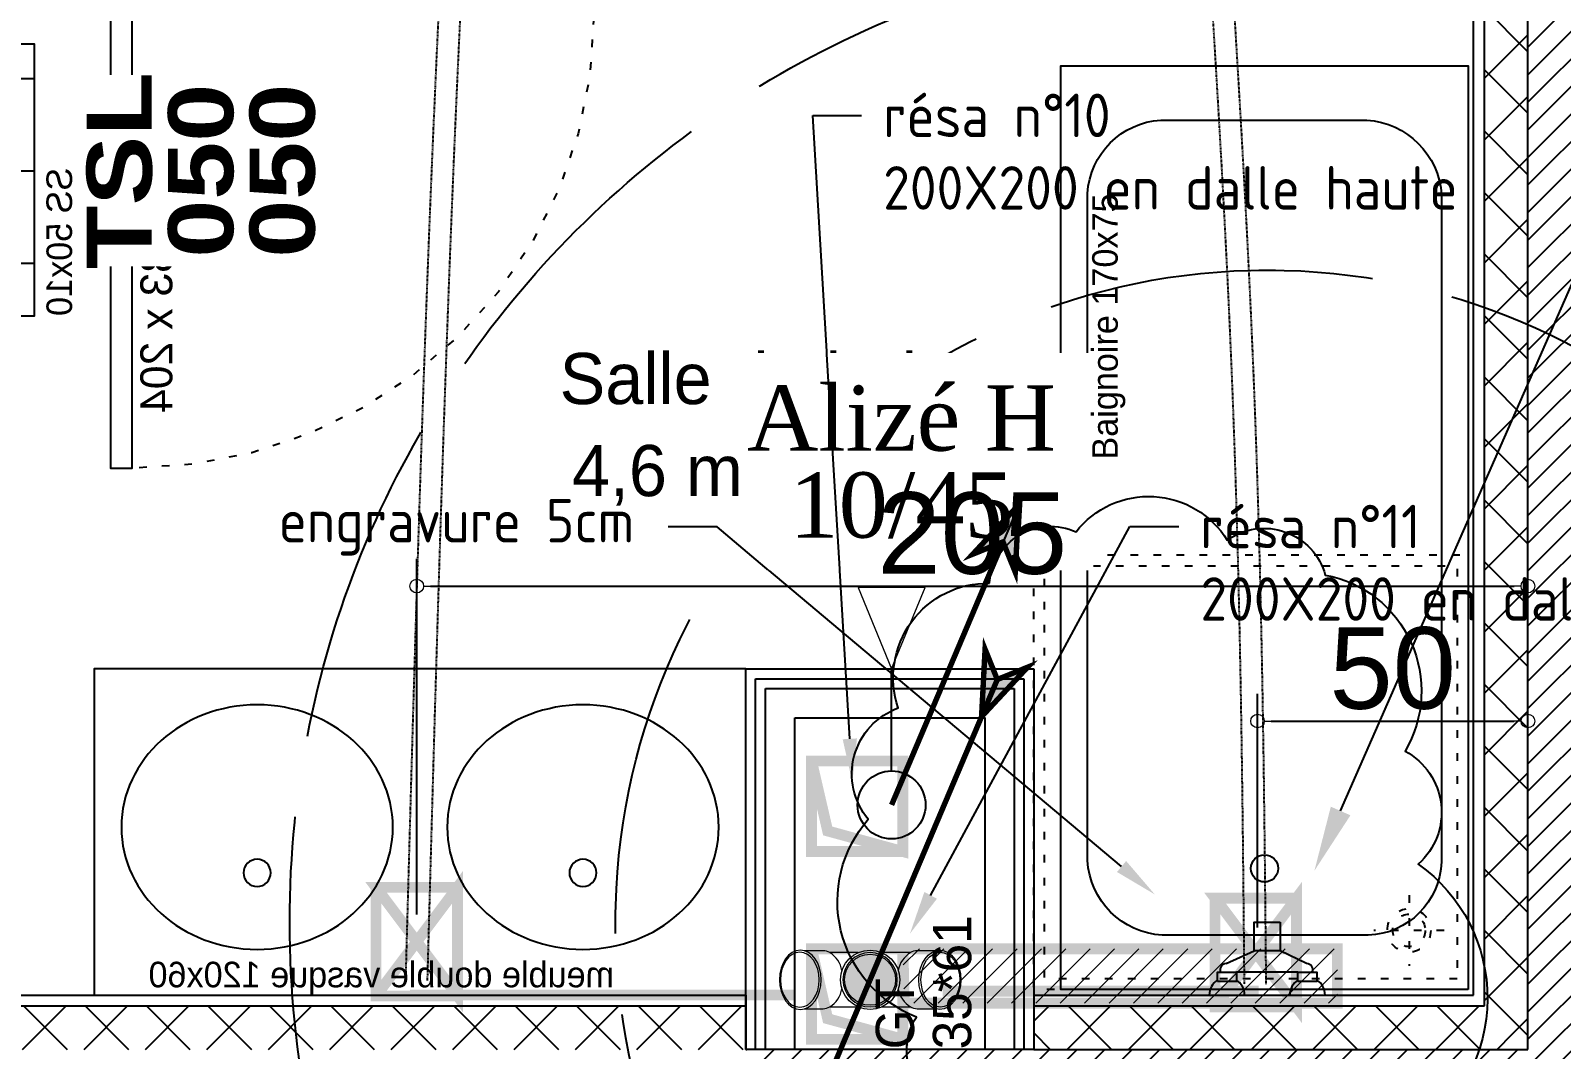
# Model space of a CAD drawing. Extents: x -2932 to 12371, y 2178 to 6224.
# Drawn here: x 3363.2 to 3645.1, y 2592.4 to 2779.9 of the extents above; entities that cross this region are included whole.
import ezdxf
from ezdxf import colors
from ezdxf.entities.mleader import LeaderData, LeaderLine
from ezdxf.math import Vec2, Vec3

# ---------------------------------------------------------------- set-up
doc = ezdxf.new("R2010")
doc.units = 0
doc.header["$PDMODE"] = 67
for name, pattern in [('ACAD_ISO02W100', [15, 12, -3]), ('ISO-03', [1.5, 0.6, -0.9]), ('prlm_ef', [0.165, 0.1, -0.065]), ('Style de ligne -11', [0.347222, 0.20828, -0.138942]), ('Style de ligne -18', [0.164042, 0.054681, -0.109361]), ('Style de ligne -19', [0.166667, 0.055556, -0.111111]), ('VW-01', [0.41656, 0.20828, -0.20828])]:
    doc.linetypes.add(name, pattern=pattern)
doc.layers.get('0').update_dxf_attribs({"color": 252})
for name, color, linetype, lineweight in [('_GAZELEC-BOITE INCORPO', 36, 'Continuous', 18), ('_GAZELEC-RESERVATION', 1, 'Continuous', 18), ('_GAZELEC-RESERVATION 2', 6, 'Continuous', 18)]:
    doc.layers.add(name, color=color, linetype=linetype, lineweight=lineweight)
for name, color, linetype in [('_GAZELEC-EAU CHAUDE', 1, 'Continuous'), ('B aménagement intérieur', 252, 'Continuous'), ('B BATI-équipement-sanitaires', 252, 'Continuous'), ('B faience', 252, 'Style de ligne -11'), ('B GÈnÈral_Hatch', 252, 'Continuous'), ('B Général', 252, 'Continuous'), ('C ANNOTATIONS-prestations', 252, 'Continuous'), ('C ANNOTATIONS-texte', 252, 'Continuous'), ('C ANNOTATIONS-texte surfaces', 252, 'Continuous'), ('C ANNOTATIONS-textes-numérotation gaine', 252, 'ISO-03'), ('D SURFACES-shab', 252, 'Continuous'), ('F REMPLISSAGE-vert clair', 252, 'Continuous'), ('F REMPLISSAGE-vert foncé', 252, 'Continuous'), ('GAZ-EU FLECHE', 42, 'Continuous'), ('GAZ-FLECHE VMC', 93, 'Continuous'), ('prlm-CHAUFF-CONV', 20, 'Continuous'), ('prlm-EAU-CHU', 42, 'Continuous'), ('prlm-EAU-EF', 161, 'Continuous'), ('prlm-EAU-EUEV', 25, 'Continuous'), ('prlm-GT', 242, 'Continuous'), ('prlm-MOD', 64, 'Continuous'), ('prlm-VMC', 93, 'Continuous')]:
    doc.layers.add(name, color=color, linetype=linetype)
doc.layers.add('prlm-ZEROPLOT', color=254, linetype='Continuous', plot=False)
doc.styles.add('Arial', font='arial.ttf')
doc.styles.add('Eurostile', font='')
doc.styles.add('prlm-chauff-rad', font='ariblk.ttf', dxfattribs={"height": 12})
doc.styles.add('prlm-vmc', font='pala.ttf', dxfattribs={"height": 14})
doc.styles.get("Standard").update_dxf_attribs({"font": 'isocp.shx', "height": 15})
doc.styles.add('Times New Roman (bold italic)', font='timesbi.ttf')
doc.styles.get('Eurostile').set_extended_font_data('Eurostile')
doc.dimstyles.new('200', dxfattribs={"dimscale": 0.1, "dimtxt": 150, "dimasz": 25, "dimexe": 50, "dimexo": 50, "dimgap": 20, "dimtad": 1, "dimdec": 0, "dimdsep": 46, "dimtxsty": 'Arial', "dimblk1": 'DOTBLANK', "dimblk2": 'DOTBLANK', "dimsah": 1, "dimcen": 25, "dimclrd": 5, "dimclre": 5, "dimadec": 0, "dimazin": 0, "dimtfac": 1, "dimtdec": 0, "dimtmove": 0, "dimatfit": 3, "dimldrblk": 'DOTBLANK', "dimfxl": 50, "dimtolj": 1, "dimtzin": 0, "dimarcsym": 0})
pattern_1 = [(45, (0, 0), (2.4253472, -2.6458333), [])]

# ---------------------------------------------------------------- blocks, each defined once
blk = doc.blocks.new('A n1.PP 80')
at = {"layer": 'B Général', "flags": 128}
blk.add_lwpolyline([(-43, 2.5), (-43, 85.5), (-39, 85.5), (-39, 2.5)], close=True, dxfattribs=at)
at = {"layer": 'B Général', "linetype": 'Style de ligne -18', "ltscale": 25.4, "flags": 128}
blk.add_lwpolyline([(46, 2.5), (45.27, 13.33), (43.1, 23.98), (39.53, 34.26), (34.61, 44), (28.44, 53.03), (21.1, 61.19), (12.74, 68.35), (3.5, 74.38), (-6.47, 79.18), (-17, 82.67), (-27.91, 84.79), (-39, 85.5)], dxfattribs=at)
at = {"layer": 'B Général', "linetype": 'Continuous', "flags": 128}
for points in [[(-45, 2.5), (-43, 2.5), (-43, 0), (-40, 0), (-40, -2.5), (-45, -2.5)], [(48, 2.5), (46, 2.5), (46, 0), (43, 0), (43, -2.5), (48, -2.5), (48, -2.5), (48, -2.5), (48, 1.79), (48, 1.79)]]:
    blk.add_lwpolyline(points, close=True, dxfattribs=at)
at = {"layer": 'C ANNOTATIONS-prestations', "insert": (-37.5, 32.5), "char_height": 5.8825, "attachment_point": 1, "rotation": 90, "line_spacing_factor": 0.894142, "style": 'Eurostile'}
blk.add_mtext('PP 83 x 204', dxfattribs=at)
blk = doc.blocks.new('A n1.double vasque')
at = {"layer": 'B Général', "flags": 128}
blk.add_lwpolyline([(-50, 30), (70, 30), (70, -30), (-50, -30)], close=True, dxfattribs=at)
at = {"layer": 'B Général'}
for centre, major_axis, ratio in [((-20, 0.9), (25, 0), 0.9), ((40, 0.9), (25, 0), 0.9), ((-20, -7.52), (2.5, 0), 1), ((40, -7.52), (2.5, 0), 1)]:
    blk.add_ellipse(centre, major_axis=major_axis, ratio=ratio, dxfattribs=at)
at = {"layer": 'C ANNOTATIONS-prestations', "insert": (60, -30), "char_height": 4.706, "width": 104, "attachment_point": 9, "line_spacing_factor": 0.894142, "style": 'Eurostile'}
blk.add_mtext('meuble double vasque 120x60', dxfattribs=at)
blk = doc.blocks.new('A n1.Groupe-3-1')
at = {"layer": 'B Général', "linetype": 'Style de ligne -19', "ltscale": 25.4}
for p, q in [((-29.11, -35.61), (-29.11, -22.61)), ((-22.61, -29.11), (-35.61, -29.11))]:
    blk.add_line(p, q, dxfattribs=at)
at = {"layer": 'B Général', "linetype": 'Style de ligne -19', "ltscale": 25.4, "flags": 128}
for points in [[(-40, -40), (-40, 40), (40, 40), (40, -40)], [(-38, -38), (-38, 38), (38, 38), (38, -38)]]:
    blk.add_lwpolyline(points, close=True, dxfattribs=at)
at = {"layer": 'B Général', "linetype": 'Style de ligne -19', "ltscale": 25.4}
for radius in [4, 3]:
    blk.add_circle((-29.11, -29.11), radius, dxfattribs=at)
blk = doc.blocks.new('A n1.Douche pointillée')
at = {"layer": 'B Général'}
blk.add_blockref('A n1.Groupe-3-1', (0, 0), dxfattribs=at)
blk = doc.blocks.new('A n1.Baignoire 75_170')
at = {"layer": 'B faience', "lineweight": 18, "flags": 128}
blk.add_lwpolyline([(-85, 38.5), (-85, -37.5), (86, -37.5)], dxfattribs=at)
at = {"layer": 'B Général', "linetype": 'Continuous', "flags": 128}
blk.add_lwpolyline([(-84, -36.5), (-84, 38.5), (86, 38.5), (86, -36.5)], close=True, dxfattribs=at)
blk.add_lwpolyline([(-74, -17.85), (-74, 19.85, -0.379059), (-60.25, 33.6), (62.5, 33.6, -0.377778), (76, 20.1), (76, -17.85, -0.374545), (62.25, -31.6), (-60.5, -31.6, -0.392593), (-74, -18.1)], format="xyb", close=True, dxfattribs=at)
at = {"layer": 'B Général', "linetype": 'Continuous'}
blk.add_circle((-61.7, 1), 2.5, dxfattribs=at)
at = {"layer": 'B Général'}
blk.add_blockref('A n1.Douche pointillée', (-44, 3.5), dxfattribs=at)
at = {"layer": 'C ANNOTATIONS-prestations', "insert": (62.5, 26.61), "char_height": 4.706, "width": 80, "attachment_point": 9, "line_spacing_factor": 0.894142, "style": 'Eurostile'}
blk.add_mtext('Baignoire 170x75', dxfattribs=at)
blk = doc.blocks.new('A n1.Sèche-serviette')
at = {"layer": 'B GÈnÈral_Hatch', "linetype": 'Continuous'}
h = blk.add_hatch(dxfattribs=at)
h.set_pattern_fill('H_BARDAGE V 150', color=256, style=0, pattern_type=2)
h.set_pattern_definition([(90, (0, 3.493), (17, 0), [])])
h.paths.add_polyline_path([(-25, 8.4925), (25, 8.4925), (25, -1.5075), (-25, -1.5075)])
at = {"layer": 'B Général', "linetype": 'Continuous', "flags": 128}
blk.add_lwpolyline([(-25, 8.4925), (25, 8.4925), (25, -1.5075), (-25, -1.5075)], close=True, dxfattribs=at)
at = {"layer": 'C ANNOTATIONS-prestations', "insert": (25, -8.4925), "char_height": 4.706, "width": 50, "attachment_point": 9, "line_spacing_factor": 0.894142, "style": 'Eurostile'}
blk.add_mtext('SS 50x10', dxfattribs=at)
blk = doc.blocks.new('A n1.T4 A 107 (2D)')
at = {"layer": 'D SURFACES-shab', "lineweight": 18, "flags": 128}
blk.add_lwpolyline([(-263.5, -283.52), (-263.5, -463.47), (-122.5, -463.47), (-122.5, -403.47), (-69.5, -403.47), (-69.5, -463.47), (11.5, -463.47), (11.5, -283.52)], close=True, dxfattribs=at)
at = {"layer": 'B BATI-équipement-sanitaires', "xscale": -1, "rotation": 90}
blk.add_blockref('A n1.Sèche-serviette', (-255.01, -313.52), dxfattribs=at)
at = {"layer": 'B Général', "xscale": -1, "rotation": 180}
blk.add_blockref('A n1.PP 80', (-196.5, -281.02), dxfattribs=at)
at = {"layer": 'B Général', "rotation": 90}
blk.add_blockref('A n1.Baignoire 75_170', (-26, -378.47), dxfattribs=at)
at = {"layer": 'B Général', "xscale": -1}
blk.add_blockref('A n1.double vasque', (-172.5, -433.47), dxfattribs=at)
at = {"layer": 'C ANNOTATIONS-texte', "insert": (-120.41, -354.87), "char_height": 9.412, "attachment_point": 8, "line_spacing_factor": 0.894142, "style": 'Eurostile'}
blk.add_mtext('Salle de bain', dxfattribs=at)
at = {"layer": 'C ANNOTATIONS-texte surfaces', "insert": (-136.46, -356.61), "char_height": 9.412, "attachment_point": 2, "line_spacing_factor": 0.894142, "style": 'Eurostile'}
blk.add_mtext('4,6 m{\\H0.6667x;\\S2^ ;}', dxfattribs=at)
blk = doc.blocks.new('A n1.Groupe-56-1')
at = {"layer": 'B Général', "linetype": 'VW-01', "ltscale": 25.4, "flags": 128}
blk.add_lwpolyline([(3503.92, 2653.4), (3538.92, 2653.4), (3538.92, 2592.4), (3503.92, 2592.4)], close=True, dxfattribs=at)
at = {"layer": 'C ANNOTATIONS-textes-numérotation gaine', "insert": (3518.84, 2592.4), "char_height": 7.059, "width": 55, "attachment_point": 1, "rotation": 90, "line_spacing_factor": 0.894142, "style": 'Eurostile'}
blk.add_mtext('GT \\P35*61', dxfattribs=at)
blk = doc.blocks.new('xi.be')
at = {"layer": 'prlm-VMC', "color": 0, "linetype": 'ByBlock', "lineweight": 5, "flags": 128}
blk.add_lwpolyline([(-6.17, -15), (6.17, -15), (0, 0)], close=True, dxfattribs=at)
at = {"layer": 'prlm-VMC', "color": 0, "linetype": 'ByBlock', "lineweight": 5}
blk.add_solid([(0, -1), (5.17, -14), (-5.17, -14), (0, -1)], dxfattribs=at)
blk = doc.blocks.new('xi.cee2')
at = {"layer": 'prlm-EAU-CHU', "color": 0, "lineweight": 13}
for p, q in [((-8.66, 5.34), (-12.09, 5.34)), ((-2.17, 5), (-7.43, 5)), ((7.43, 5), (2.17, 5)), ((12.09, 5.34), (8.66, 5.34)), ((-12.09, -5.34), (-8.66, -5.34)), ((-7.43, -5), (-2.17, -5)), ((2.17, -5), (7.43, -5)), ((8.66, -5.34), (12.09, -5.34))]:
    blk.add_line(p, q, dxfattribs=at)
for radius in [5.45, 4.69]:
    blk.add_circle((0, 0), radius, dxfattribs=at)
for centre, radius, start, end in [((-8.8, 2.45), 2.89, 61.5716, 87.1026), ((-9.99, 0.84), 4.88, 9.9757, 58.4084), ((9.99, 0.84), 4.88, 121.5916, 170.0243), ((8.8, 2.45), 2.89, 92.8974, 118.4284), ((-9.99, -0.84), 4.88, 301.5916, 350.0243), ((9.99, -0.84), 4.88, 189.9757, 238.4084), ((-8.8, -2.45), 2.89, 272.8974, 298.4284), ((8.8, -2.45), 2.89, 241.5716, 267.1026)]:
    blk.add_arc(centre, radius, start, end, dxfattribs=at)
at = {"layer": 'prlm-EAU-CHU', "color": 0, "lineweight": 13, "extrusion": (0, 0, -1)}
for centre, major_axis, ratio in [((-12.84, 0), (0, -5.45), 0.707316), ((-12.94, 0), (0, -5.05), 0.706972)]:
    blk.add_ellipse(centre, major_axis=major_axis, ratio=ratio, dxfattribs=at)
at = {"layer": 'prlm-EAU-CHU', "color": 0, "lineweight": 13}
for centre, major_axis, ratio in [((12.84, 0), (0, -5.45), 0.707316), ((12.94, 0), (0, -5.05), 0.706972)]:
    blk.add_ellipse(centre, major_axis=major_axis, ratio=ratio, dxfattribs=at)
blk = doc.blocks.new('xi.eu')
at = {"layer": 'prlm-EAU-EUEV', "linetype": 'ByBlock', "lineweight": -2}
h = blk.add_hatch(color=0, dxfattribs=at)
edge = h.paths.add_edge_path()
edge.add_arc((0, 0), 5, 0, 360)
at = {"layer": 'prlm-EAU-EUEV', "color": 0, "linetype": 'ByBlock', "lineweight": 5}
blk.add_circle((0, 0), 5, dxfattribs=at)
blk = doc.blocks.new('xi.dchrob')
at = {"layer": 'prlm-MOD', "color": 161}
for p, q in [((8.16, -2.3), (8.16, 2.3)), ((13.38, 1.16), (13.38, -1.16))]:
    blk.add_line(p, q, dxfattribs=at)
for points in [[(0, 10.66), (0, 4.16)], [(4.19, -5.66), (4.19, 5.66)], [(5.77, 7.56), (8.16, 2.38)], [(5.77, -7.26), (8.16, -2.37)], [(0, -4.16), (0, -10.66)]]:
    blk.add_lwpolyline(points, dxfattribs=at)
for points in [[(2.5, 9.16), (4.19, 9.16), (4.19, 5.66), (2.5, 5.66)], [(13.38, -2.37), (8.16, -2.37), (8.16, 2.38), (13.38, 2.38)], [(2.5, -5.66), (4.19, -5.66), (4.19, -9.16), (2.5, -9.16)]]:
    blk.add_lwpolyline(points, close=True, dxfattribs=at)
for centre, radius, start, end in [((0, 7.41), 3.25, 32.579, 90), ((4.65, 7.56), 1.13, 0, 114.0743), ((0, 7.41), 3.25, 270, 327.421), ((0, -7.41), 3.25, 32.579, 90), ((4.65, -7.26), 1.13, 245.9257, 360), ((0, -7.41), 3.25, 270, 327.421)]:
    blk.add_arc(centre, radius, start, end, dxfattribs=at)
at = {"layer": 'prlm-ZEROPLOT', "color": 253, "linetype": 'ACAD_ISO02W100', "ltscale": 5}
for radius in [180, 120]:
    blk.add_circle((13.38, 0), radius, dxfattribs=at)
blk = doc.blocks.new('FLECHE1')
h = blk.add_hatch(color=256)
h.dxf.hatch_style = 1
h.paths.add_polyline_path([(495907.1, -370439.6), (495913.6, -370315.5), (495936.1, -370371.1), (495991.7, -370348.6)])
for p, q in [((495907.1, -370439.6), (496141.3, -369887.2)), ((495913.6, -370315.5), (495907.1, -370439.6)), ((495913.6, -370315.5), (495907.1, -370439.6)), ((495936.1, -370371.1), (495913.6, -370315.5)), ((495936.1, -370371.1), (495913.6, -370315.5)), ((495991.7, -370348.6), (495907.1, -370439.6)), ((495907.1, -370439.6), (495991.7, -370348.6)), ((495936.1, -370371.1), (495991.7, -370348.6)), ((495991.7, -370348.6), (495936.1, -370371.1)), ((495907.1, -370439.6), (495936.1, -370371.1))]:
    blk.add_line(p, q)
at = {"const_width": 10}
for points in [[(495936.1, -370371.1), (496141.3, -369887.2)], [(495907.1, -370439.6), (495913.6, -370315.5), (495936.1, -370371.1), (495991.7, -370348.6), (495907.1, -370439.6)]]:
    blk.add_lwpolyline(points, dxfattribs=at)
blk = doc.blocks.new('FLECHE2')
h = blk.add_hatch(color=256)
h.dxf.hatch_style = 1
h.paths.add_polyline_path([(496271.9, -370023.3), (496278.4, -369899.2), (496300.9, -369954.8), (496356.5, -369932.3)])
at = {"const_width": 10}
for points in [[(496066.7, -370507.2), (496300.9, -369954.8), (496356.5, -369932.3), (496271.9, -370023.3), (496300.9, -369954.8), (496278.4, -369899.2), (496271.9, -370023.3), (496356.5, -369932.3), (496300.9, -369954.8), (496278.4, -369899.2), (496271.9, -370023.3)], [(496271.9, -370023.3), (496278.4, -369899.2), (496300.9, -369954.8), (496356.5, -369932.3), (496271.9, -370023.3)]]:
    blk.add_lwpolyline(points, dxfattribs=at)
blk = doc.blocks.new('_DOTBLANK')
at = {"color": 0, "linetype": 'ByBlock'}
blk.add_line((-0.5, 0), (-1, 0), dxfattribs=at)
blk.add_circle((0, 0), 0.5, dxfattribs=at)
blk = doc.blocks.new('*D326')
at = {"layer": '_GAZELEC-BOITE INCORPO', "color": 5, "lineweight": -2, "transparency": 16777216}
for p, q in [((3589.14, 2614.8), (3589.14, 2657.81)), ((3638.92, 2614.8), (3638.92, 2657.81)), ((3591.64, 2652.81), (3636.42, 2652.81))]:
    blk.add_line(p, q, dxfattribs=at)
at = {"layer": 'Defpoints', "color": 0, "transparency": 16777216}
for p in [(3638.92, 2652.81), (3589.14, 2609.8), (3638.92, 2609.8)]:
    blk.add_point(p, dxfattribs=at)
at = {"layer": '_GAZELEC-BOITE INCORPO', "color": 5, "lineweight": -2, "transparency": 16777216, "xscale": 2.5, "yscale": 2.5, "zscale": 2.5, "rotation": 180}
blk.add_blockref('_DOTBLANK', (3589.14, 2652.81), dxfattribs=at)
at = {"layer": '_GAZELEC-BOITE INCORPO', "color": 5, "lineweight": -2, "transparency": 16777216, "xscale": 2.5, "yscale": 2.5, "zscale": 2.5}
blk.add_blockref('_DOTBLANK', (3638.92, 2652.81), dxfattribs=at)
at = {"layer": '_GAZELEC-BOITE INCORPO', "color": 0, "transparency": 16777216, "insert": (3614.03, 2662.47), "char_height": 15, "attachment_point": 5, "style": 'Arial'}
blk.add_mtext('\\A1;50', dxfattribs=at)
blk = doc.blocks.new('*D327')
at = {"layer": '_GAZELEC-BOITE INCORPO', "color": 5, "lineweight": -2, "transparency": 16777216}
for p, q in [((3434.32, 2617.23), (3434.32, 2682.65)), ((3638.92, 2617.23), (3638.92, 2682.65)), ((3436.82, 2677.65), (3636.42, 2677.65))]:
    blk.add_line(p, q, dxfattribs=at)
at = {"layer": 'Defpoints', "color": 0, "transparency": 16777216}
for p in [(3638.92, 2677.65), (3434.32, 2612.23), (3638.92, 2612.23)]:
    blk.add_point(p, dxfattribs=at)
at = {"layer": '_GAZELEC-BOITE INCORPO', "color": 5, "lineweight": -2, "transparency": 16777216, "xscale": 2.5, "yscale": 2.5, "zscale": 2.5, "rotation": 180}
blk.add_blockref('_DOTBLANK', (3434.32, 2677.65), dxfattribs=at)
at = {"layer": '_GAZELEC-BOITE INCORPO', "color": 5, "lineweight": -2, "transparency": 16777216, "xscale": 2.5, "yscale": 2.5, "zscale": 2.5}
blk.add_blockref('_DOTBLANK', (3638.92, 2677.65), dxfattribs=at)
at = {"layer": '_GAZELEC-BOITE INCORPO', "color": 0, "transparency": 16777216, "insert": (3536.62, 2687.3), "char_height": 15, "attachment_point": 5, "style": 'Arial'}
blk.add_mtext('\\A1;205', dxfattribs=at)

msp = doc.modelspace()

# ---------------------------------------------------------------- hatches: boundary and pattern name
at = {"layer": 'B GÈnÈral_Hatch', "linetype": 'Continuous'}
h = msp.add_hatch(dxfattribs=at)
h.set_pattern_fill('02_ISOLANT', color=256, angle=90, style=0, pattern_type=2)
h.set_pattern_definition([(135, (0, 0), (-5.656854, -5.656854), []), (225, (0, 0), (-5.656854, 5.656854), [])])
h.paths.add_polyline_path([(3630.92, 2600.403), (3638.92, 2592.403), (3638.92, 2852.226), (3630.92, 2860.226)])
h = msp.add_hatch(dxfattribs=at)
h.set_pattern_fill('50_BETON', color=256, style=0, pattern_type=2)
h.set_pattern_definition(pattern_1)
h.paths.add_polyline_path([(3638.92, 2592.403), (3654.92, 2576.403), (3654.92, 2836.226), (3638.92, 2852.226)])
h = msp.add_hatch(dxfattribs=at)
h.set_pattern_fill('02_ISOLANT', color=256, style=0, pattern_type=2)
h.set_pattern_definition([(45, (0, 0), (-5.656854, 5.656854), []), (135, (0, 0), (5.656854, 5.656854), [])])
h.paths.add_polyline_path([(3131.965, 2600.403), (3131.965, 2592.403), (3494.92, 2592.403), (3494.92, 2600.403)])
h = msp.add_hatch(dxfattribs=at)
h.set_pattern_fill('02_ISOLANT', color=256, style=0, pattern_type=2)
h.set_pattern_definition([(45, (0, 0), (-5.656854, 5.656854), []), (135, (0, 0), (5.656854, 5.656854), [])])
h.paths.add_polyline_path([(3547.92, 2600.403), (3547.92, 2592.403), (3638.92, 2592.403), (3630.92, 2600.403)])
h = msp.add_hatch(dxfattribs=at)
h.set_pattern_fill('50_BETON', color=256, style=0, pattern_type=2)
h.set_pattern_definition(pattern_1)
h.paths.add_polyline_path([(3547.92, 2576.403), (3547.92, 2592.403), (3494.92, 2592.403), (3494.92, 2576.403)])
h = msp.add_hatch(dxfattribs=at)
h.set_pattern_fill('50_BETON', color=256, style=0, pattern_type=2)
h.set_pattern_definition(pattern_1)
h.paths.add_polyline_path([(3547.92, 2592.403), (3547.92, 2576.403), (3654.92, 2576.403), (3638.92, 2592.403)])

# ---------------------------------------------------------------- linework, layer by layer
at = {"layer": '_GAZELEC-BOITE INCORPO', "const_width": 2}
for points in [[(3431.817, 2622.228), (3426.817, 2622.228), (3426.817, 2602.229), (3441.817, 2602.228), (3441.817, 2622.228), (3426.817, 2622.228), (3441.817, 2602.228), (3441.816, 2622.228), (3426.817, 2602.229)], [(3586.317, 2620.228), (3581.317, 2620.228), (3581.317, 2600.229), (3596.317, 2600.228), (3596.317, 2620.228), (3581.317, 2620.228), (3596.317, 2600.228), (3596.316, 2620.228), (3581.317, 2600.229)]]:
    msp.add_lwpolyline(points, dxfattribs=at)
at = {"layer": '_GAZELEC-RESERVATION 2', "const_width": 2}
for points in [[(3523.817, 2628.803), (3506.996, 2628.803), (3506.996, 2645.452), (3523.835, 2645.452), (3523.835, 2628.803), (3509.984, 2632.592), (3507.013, 2645.452)], [(3523.817, 2594.254), (3506.996, 2594.254), (3506.996, 2610.903), (3523.835, 2610.903), (3523.835, 2594.254), (3509.984, 2598.043), (3507.013, 2610.903)], [(3523.835, 2610.903), (3603.835, 2610.903), (3603.835, 2600.903), (3524.1, 2600.903), (3523.835, 2610.903)]]:
    msp.add_lwpolyline(points, dxfattribs=at)
at = {"layer": 'B aménagement intérieur', "linetype": 'Continuous'}
for p, q in [((3494.92, 2662.403), (3547.92, 2662.403)), ((3494.92, 2592.403), (3494.92, 2662.403)), ((3547.92, 2662.403), (3547.92, 2592.403)), ((3503.92, 2653.403), (3538.92, 2653.403)), ((3503.92, 2592.403), (3503.92, 2653.403)), ((3538.92, 2653.403), (3538.92, 2592.403))]:
    msp.add_line(p, q, dxfattribs=at)
at = {"layer": 'B Général', "linetype": 'Continuous'}
for p, q in [((3628.92, 2602.403), (3628.92, 2862.226)), ((3628.92, 2602.403), (3628.92, 2862.226)), ((3630.92, 2600.403), (3630.92, 2860.226)), ((3630.92, 2600.403), (3630.92, 2860.226)), ((3638.92, 2592.403), (3638.92, 2852.226)), ((3131.965, 2602.403), (3494.92, 2602.403)), ((3131.965, 2602.403), (3494.92, 2602.403)), ((3494.92, 2602.403), (3494.92, 2592.403)), ((3547.92, 2602.403), (3628.92, 2602.403)), ((3547.92, 2602.403), (3628.92, 2602.403)), ((3547.92, 2602.403), (3547.92, 2592.403)), ((3131.965, 2600.403), (3494.92, 2600.403)), ((3131.965, 2600.403), (3494.92, 2600.403)), ((3547.92, 2600.403), (3630.92, 2600.403)), ((3547.92, 2600.403), (3630.92, 2600.403)), ((3547.92, 2592.403), (3494.92, 2592.403)), ((3547.92, 2592.403), (3638.92, 2592.403))]:
    msp.add_line(p, q, dxfattribs=at)
at = {"layer": 'B Général', "linetype": 'Continuous', "lineweight": 18}
for p, q in [((3638.92, 2592.403), (3638.92, 2852.226)), ((3547.92, 2592.403), (3494.92, 2592.403)), ((3547.92, 2592.403), (3638.92, 2592.403))]:
    msp.add_line(p, q, dxfattribs=at)
at = {"layer": 'F REMPLISSAGE-vert clair'}
for p, q in [((3496.72, 2660.603), (3546.12, 2660.603)), ((3496.72, 2592.403), (3496.72, 2660.603)), ((3498.52, 2658.803), (3544.32, 2658.803)), ((3498.52, 2658.803), (3544.32, 2658.803)), ((3498.52, 2592.403), (3498.52, 2658.803)), ((3498.52, 2592.403), (3498.52, 2658.803)), ((3544.32, 2658.803), (3544.32, 2592.403)), ((3544.32, 2658.803), (3544.32, 2592.403)), ((3546.12, 2660.603), (3546.12, 2592.403))]:
    msp.add_line(p, q, dxfattribs=at)
at = {"layer": 'F REMPLISSAGE-vert clair', "linetype": 'Continuous'}
for p, q in [((3503.92, 2653.403), (3538.92, 2653.403)), ((3503.92, 2592.403), (3503.92, 2653.403)), ((3538.92, 2653.403), (3538.92, 2592.403))]:
    msp.add_line(p, q, dxfattribs=at)
at = {"layer": 'F REMPLISSAGE-vert foncé', "linetype": 'Continuous'}
for p, q in [((3494.92, 2662.403), (3547.92, 2662.403)), ((3494.92, 2592.403), (3494.92, 2662.403)), ((3547.92, 2662.403), (3547.92, 2592.403))]:
    msp.add_line(p, q, dxfattribs=at)
at = {"layer": 'F REMPLISSAGE-vert foncé'}
for p, q in [((3496.72, 2660.603), (3546.12, 2660.603)), ((3496.72, 2592.403), (3496.72, 2660.603)), ((3546.12, 2660.603), (3546.12, 2592.403))]:
    msp.add_line(p, q, dxfattribs=at)
at = {"layer": 'prlm-EAU-EF', "linetype": 'prlm_ef'}
msp.add_open_spline([(3789.596, 3324.762), (3783.085, 3324.762), (3776.577, 3324.762), (3765.529, 3324.764), (3760.991, 3324.764), (3751.928, 3324.752), (3747.402, 3324.744), (3740.129, 3324.744), (3737.383, 3324.748), (3733.416, 3324.76), (3732.198, 3324.766), (3729.736, 3324.773), (3728.494, 3324.771), (3726.02, 3324.738), (3724.791, 3324.708), (3721.133, 3324.577), (3718.728, 3324.437), (3711.62, 3323.856), (3707.02, 3323.257), (3693.627, 3320.843), (3685.242, 3318.41), (3669.532, 3312.007), (3662.208, 3308.038), (3648.59, 3298.698), (3642.296, 3293.329), (3630.683, 3281.337), (3625.364, 3274.715), (3611.141, 3253.738), (3603.446, 3237.884), (3590.813, 3202.894), (3585.874, 3183.754), (3578.233, 3142.967), (3575.532, 3121.317), (3571.887, 3076.29), (3570.942, 3052.911), (3569.977, 2976.769), (3572.403, 2922.212), (3576.96, 2844.004), (3578.603, 2818.865), (3580.77, 2784.23), (3581.399, 2773.959), (3582.428, 2756.211), (3582.846, 2748.643), (3583.522, 2735.486), (3583.794, 2729.839), (3584.284, 2718.731), (3584.504, 2713.267), (3585.096, 2697.107), (3585.403, 2686.645), (3586.133, 2655.92), (3586.368, 2636.315), (3586.599, 2612.671), (3586.638, 2608.496), (3586.677, 2604.32)], degree=3, knots=[0, 0, 0, 0, 19.5323354, 19.5323354, 33.1341023, 33.1341023, 46.7358692, 46.7358692, 54.9771553, 54.9771553, 58.6340023, 58.6340023, 62.2908493, 62.2908493, 65.9476963, 65.9476963, 73.2613903, 73.2613903, 87.8887782, 87.8887782, 117.1435541, 117.1435541, 146.39833, 146.39833, 175.6531058, 175.6531058, 204.9078817, 204.9078817, 261.1072197, 261.1072197, 317.3065577, 317.3065577, 373.5058957, 373.5058957, 429.7052337, 429.7052337, 552.9363727, 552.9363727, 612.9078632, 612.9078632, 638.8155305, 638.8155305, 658.6468373, 658.6468373, 673.9686279, 673.9686279, 689.2904184, 689.2904184, 719.9339994, 719.9339994, 781.2211615, 781.2211615, 794.3898635, 794.3898635, 794.3898635, 794.3898635], dxfattribs=at)
at = {"layer": 'prlm-EAU-EUEV', "const_width": 2}
for points in [[(3503.723, 2602.4), (3433.093, 2602.4)], [(3531.181, 2603.122), (3589.347, 2603.122)]]:
    msp.add_lwpolyline(points, dxfattribs=at)
at = {"layer": 'prlm-GT'}
msp.add_lwpolyline([(3503.92, 2653.403), (3538.92, 2653.403), (3538.92, 2592.403), (3503.92, 2592.403)], close=True, dxfattribs=at)
at = {"layer": 'prlm-VMC'}
msp.add_lwpolyline([(3521.752, 2643.634), (3521.752, 2662.403)], dxfattribs=at)
msp.add_circle((3521.752, 2637.384), 6.25, dxfattribs=at)

# ---------------------------------------------------------------- block references
at = {"layer": 'B aménagement intérieur'}
msp.add_blockref('A n1.T4 A 107 (2D)', (3617.424, 3065.871), dxfattribs=at)
at = {"layer": 'C ANNOTATIONS-textes-numérotation gaine'}
msp.add_blockref('A n1.Groupe-56-1', (0, 0), dxfattribs=at)
at = {"layer": 'GAZ-EU FLECHE', "xscale": 0.1, "yscale": 0.1, "zscale": 0.1}
for name, p in [('FLECHE2', (-46088.871, 39655.94)), ('FLECHE1', (-46096.335, 39593.934))]:
    msp.add_blockref(name, p, dxfattribs=at)
at = {"layer": 'prlm-EAU-CHU'}
msp.add_blockref('xi.cee2', (3517.796, 2605.217), dxfattribs=at)
at = {"layer": 'prlm-EAU-EUEV', "xscale": -1, "rotation": 270}
msp.add_blockref('xi.eu', (3517.796, 2605.217), dxfattribs=at)
at = {"layer": 'prlm-MOD', "rotation": 90}
msp.add_blockref('xi.dchrob', (3590.92, 2602.403), dxfattribs=at)
at = {"layer": 'prlm-VMC', "rotation": 180}
msp.add_blockref('xi.be', (3521.752, 2662.403), dxfattribs=at)

# ---------------------------------------------------------------- dimensions: what is measured, and where the dimension line sits
at = {"layer": '_GAZELEC-BOITE INCORPO'}
dim = msp.add_linear_dim(base=(3638.92, 2652.811), p1=(3589.14, 2609.797), p2=(3638.92, 2609.797), dimstyle='200', dxfattribs=at)
dim.commit()
dim.dimension.update_dxf_attribs({"geometry": '*D326', "text_midpoint": (3614.03, 2662.469)})

# ---------------------------------------------------------------- leaders
at = {"layer": 'prlm-EAU-EUEV'}
ml = msp.add_multileader_mtext('Standard', dxfattribs=at)
ml.set_content('tourner baignoire', color=256, style='Times New Roman (bold italic)')
ml.set_leader_properties()
ml.build(insert=Vec2(0, 0))
ml.multileader.update_dxf_attribs({"text_right_attachment_type": 6, "dogleg_length": 0.36, "arrow_head_size": 12})
ctx = ml.context
ctx.base_point, ctx.char_height, ctx.arrow_head_size, ctx.landing_gap_size, ctx.plane_origin = Vec3(3668.93, 2782.347), 12, 12, 6, Vec3(3681.633, 3148.713)
ctx.right_attachment = 6
notes = []
notes.append((ctx, [(1, (1, 1, 0), (3668.57, 2782.347), (1, 0), 0.36, [(0, [(3599.614, 2625.276)], 0, [])])]))
ctx.mtext.insert, ctx.mtext.flow_direction = Vec3(3674.93, 2790.259), 5
for ctx, leaders in notes:
    for number, flags, end, landing, length, lines in leaders:
        leader = LeaderData()
        leader.index, (leader.has_last_leader_line, leader.has_dogleg_vector, leader.attachment_direction) = number, flags
        leader.last_leader_point, leader.dogleg_vector, leader.dogleg_length = Vec3(end), Vec3(landing), length
        for number, points, colour, breaks in lines:
            line = LeaderLine()
            line.index, line.vertices, line.color, line.breaks = number, Vec3.list(points), colors.encode_raw_color(colour), breaks
            leader.lines.append(line)
        ctx.leaders.append(leader)

# ---------------------------------------------------------------- next in the draw order: texts
at = {"layer": 'prlm-CHAUFF-CONV', "lineweight": 20, "insert": (3394.618, 2754.086), "char_height": 12, "width": 32.8236, "attachment_point": 5, "rotation": 90, "line_spacing_factor": 0.75, "style": 'prlm-chauff-rad', "bg_fill": 3, "box_fill_scale": 1.1, "bg_fill_color": 256, "bg_fill_transparency": 0}
msp.add_mtext('TSL\\P050\\P050', dxfattribs=at)
at = {"layer": 'prlm-VMC', "ltscale": 25, "insert": (3523.594, 2700.471), "char_height": 12, "width": 58.61474, "attachment_point": 5, "line_spacing_factor": 0.8, "style": 'prlm-vmc', "bg_fill": 2}
msp.add_mtext('Alizé H 10/45', dxfattribs=at)

# ---------------------------------------------------------------- next in the draw order: hatches: boundary and pattern name
at = {"layer": '_GAZELEC-RESERVATION 2'}
h = msp.add_hatch(dxfattribs=at)
h.set_pattern_fill('ANSI31', color=256)
h.paths.add_polyline_path([(4582.334, 4118.812), (4542.334, 4118.812), (4542.334, 4108.812), (4582.334, 4108.812)])
h.paths.add_polyline_path([(4843.196, 4114.016), (4843.196, 4054.016), (4853.196, 4054.016), (4853.196, 4114.016)])
h.paths.add_polyline_path([(3523.835, 2610.903), (3603.835, 2610.903), (3603.835, 2600.903), (3524.1, 2600.903)])
h.paths.add_polyline_path([(5215.038, 4391.389), (5215.038, 4421.389), (5225.038, 4421.389), (5225.038, 4391.389)])
h.paths.add_polyline_path([(4111.403, 3400.476), (3931.403, 3400.476), (3931.403, 3410.476), (4111.403, 3410.476)])
h.paths.add_polyline_path([(3847.92, 3341.389), (3847.92, 3371.389), (3837.92, 3371.389), (3837.92, 3341.389)])
edge = h.paths.add_edge_path()
edge.add_line((4631.965, 4574.473), (4631.965, 4504.473))
edge.add_line((4631.965, 4504.473), (4621.965, 4504.473))
edge.add_line((4621.965, 4504.473), (4621.965, 4574.465))
edge.add_line((4621.965, 4574.465), (4631.965, 4574.465))

# ---------------------------------------------------------------- next in the draw order: linework, layer by layer
at = {"layer": '_GAZELEC-EAU CHAUDE', "linetype": 'prlm_ef'}
for points in [[(3792.495, 3326.836), (3773.784, 3326.836), (3738.443, 3326.836), (3726.982, 3326.836), (3722.759, 3326.836), (3711.627, 3326.836), (3436.241, 2605.026)], [(3789.596, 3320.762), (3773.416, 3320.762), (3760.56, 3320.762), (3732.927, 3320.762), (3727.965, 3320.762), (3587.884, 2727.816), (3590.677, 2604.358)]]:
    msp.add_spline(points, degree=3, dxfattribs=at)
at = {"layer": 'prlm-EAU-EF', "linetype": 'prlm_ef'}
msp.add_open_spline([(3792.495, 3330.836), (3774.697, 3330.837), (3756.903, 3330.832), (3736.021, 3330.837), (3732.937, 3330.838), (3728.128, 3330.837), (3726.403, 3330.835), (3723.363, 3330.835), (3722.046, 3330.837), (3719.396, 3330.847), (3718.065, 3330.852), (3714.628, 3330.858), (3712.515, 3330.853), (3708.315, 3330.789), (3706.231, 3330.733), (3700.027, 3330.495), (3695.953, 3330.242), (3683.918, 3329.202), (3676.142, 3328.135), (3653.54, 3323.848), (3639.437, 3319.54), (3613.07, 3308.219), (3600.808, 3301.207), (3578.025, 3284.703), (3567.504, 3275.212), (3548.079, 3253.982), (3539.173, 3242.245), (3515.627, 3205.507), (3502.845, 3177.934), (3481.461, 3116.932), (3472.86, 3083.499), (3458.894, 3012.045), (3453.53, 2974.023), (3441.493, 2860.392), (3437.693, 2780.684), (3433.977, 2668.134), (3433.11, 2636.631), (3432.243, 2605.136)], degree=3, knots=[0, 0, 0, 0, 53.391379, 53.391379, 62.6407403, 62.6407403, 67.8111098, 67.8111098, 71.7838564, 71.7838564, 75.7566031, 75.7566031, 82.0292587, 82.0292587, 88.3019144, 88.3019144, 100.8472257, 100.8472257, 125.9378484, 125.9378484, 176.1190938, 176.1190938, 226.3003391, 226.3003391, 276.4815845, 276.4815845, 326.6628298, 326.6628298, 421.049607, 421.049607, 515.4363842, 515.4363842, 609.8231614, 609.8231614, 785.7457573, 785.7457573, 853.4272728, 853.4272728, 853.4272728, 853.4272728], dxfattribs=at)
at = {"layer": 'prlm-EAU-EUEV'}
msp.add_lwpolyline([(3539.803, 2678.158, -0.5205671), (3555.714, 2687.637, -0.5205671), (3583.557, 2686.108, -0.5205671), (3601.609, 2679.687, -0.5205671), (3616.296, 2647.277, -0.5205671), (3618.744, 2626.486, -0.5205671), (3618.438, 2576.954, -0.5205671), (3548.982, 2575.426, -0.5205671), (3533.072, 2581.541, -0.5205671), (3526.34, 2598.357, -0.5205671), (3517.467, 2634.741, -0.5205671), (3522.975, 2655.227, -0.5205671)], format="xyb", close=True, dxfattribs=at)

# ---------------------------------------------------------------- next in the draw order: block references
at = {"layer": 'GAZ-FLECHE VMC', "xscale": 0.1, "yscale": 0.1, "zscale": 0.1, "rotation": 179.9998799651404}
msp.add_blockref('FLECHE1', (53135.806, -34351.438), dxfattribs=at)

# ---------------------------------------------------------------- next in the draw order: dimensions: what is measured, and where the dimension line sits
at = {"layer": '_GAZELEC-BOITE INCORPO'}
dim = msp.add_linear_dim(base=(3638.92, 2677.645), p1=(3434.317, 2612.228), p2=(3638.92, 2612.228), dimstyle='200', dxfattribs=at)
dim.commit()
dim.dimension.update_dxf_attribs({"geometry": '*D327', "text_midpoint": (3536.618, 2687.304)})

# ---------------------------------------------------------------- next in the draw order: leaders
at = {"layer": '_GAZELEC-RESERVATION', "color": 6}
ml = msp.add_multileader_mtext('Standard', dxfattribs=at)
ml.set_content('résa n°10\\P200X200 en dalle haute', color=6)
ml.set_leader_properties()
ml.build(insert=Vec2(0, 0))
ml.multileader.update_dxf_attribs({"has_text_frame": 1, "arrow_head_size": 8, "scale": 20})
ctx = ml.context
ctx.base_point, ctx.scale, ctx.char_height, ctx.arrow_head_size, ctx.landing_gap_size, ctx.plane_origin = Vec3(3516.213, 2764.258), 20, 8, 8, 4, Vec3(3640.365, 2948.979)
notes = []
notes.append((ctx, [(1, (1, 1, 0), (3507.229, 2764.258), (1, 0), 8.984, [(0, [(3514.534, 2641.554)], 0, [])])]))
ctx.mtext.insert, ctx.mtext.width, ctx.mtext.flow_direction = Vec3(3520.213, 2768.258), 156.88504, 5
ml = msp.add_multileader_mtext('Standard', dxfattribs=at)
ml.set_content('engravure 5cm', color=6)
ml.set_leader_properties()
ml.build(insert=Vec2(0, 0))
ml.multileader.update_dxf_attribs({"has_text_frame": 1, "arrow_head_size": 8, "scale": 20})
ctx = ml.context
ctx.base_point, ctx.scale, ctx.char_height, ctx.arrow_head_size, ctx.landing_gap_size, ctx.plane_origin = Vec3(3404.882, 2688.54), 20, 8, 8, 4, Vec3(3419.757, 2873.26)
notes.append((ctx, [(0, (1, 1, 0), (3489.605, 2688.54), (-1, 0), 8.984, [(0, [(3570.229, 2620.906)], 0, [])])]))
ctx.mtext.insert, ctx.mtext.width, ctx.mtext.flow_direction = Vec3(3408.882, 2693.685), 156.88504, 5
ml = msp.add_multileader_mtext('Standard', dxfattribs=at)
ml.set_content('résa n°11\\P200X200 en dalle haute', color=6)
ml.set_leader_properties()
ml.build(insert=Vec2(0, 0))
ml.multileader.update_dxf_attribs({"has_text_frame": 1, "arrow_head_size": 8, "scale": 20})
ctx = ml.context
ctx.base_point, ctx.scale, ctx.char_height, ctx.arrow_head_size, ctx.landing_gap_size, ctx.plane_origin = Vec3(3574.619, 2688.611), 20, 8, 8, 4, Vec3(3698.77, 2873.332)
notes.append((ctx, [(1, (1, 1, 0), (3565.634, 2688.611), (1, 0), 8.984, [(0, [(3525.143, 2613.703)], 0, [])])]))
ctx.mtext.insert, ctx.mtext.width, ctx.mtext.flow_direction = Vec3(3578.619, 2692.611), 156.88504, 5
for ctx, leaders in notes:
    for number, flags, end, landing, length, lines in leaders:
        leader = LeaderData()
        leader.index, (leader.has_last_leader_line, leader.has_dogleg_vector, leader.attachment_direction) = number, flags
        leader.last_leader_point, leader.dogleg_vector, leader.dogleg_length = Vec3(end), Vec3(landing), length
        for number, points, colour, breaks in lines:
            line = LeaderLine()
            line.index, line.vertices, line.color, line.breaks = number, Vec3.list(points), colors.encode_raw_color(colour), breaks
            leader.lines.append(line)
        ctx.leaders.append(leader)

doc.saveas('drawing.dxf')
